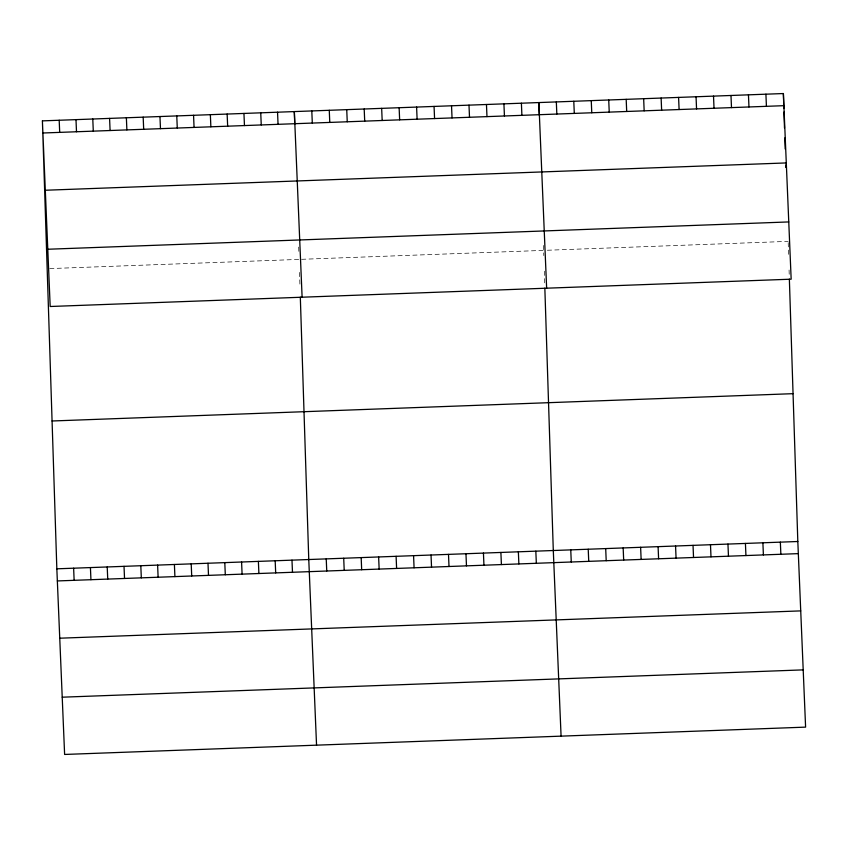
<?xml version="1.0" encoding="UTF-8"?>
<svg xmlns="http://www.w3.org/2000/svg" width="848" height="848" viewBox="0 0 848 848"><rect width="100%" height="100%" fill="white"/><g stroke="black" fill="none" stroke-linecap="round" stroke-linejoin="round"><path stroke-width="0.64" stroke-dasharray="4.24 3.18" d="M49.746 268.593L299.1 259.403M301.591 259.308L543.621 250.383M547.363 250.245L788.152 241.373M788.195 242.676L788.651 256.997M789.075 270.014L789.276 276.522M543.462 245.464L543.791 255.598M544.299 271.212L544.755 285.532M298.697 247.086L298.941 254.474M299.514 272.42L299.98 286.741"/><path stroke-width="1.27" d="M42.4 120.872L783.382 93.545L791.163 279.183L50.18 306.499L42.4 120.872L56.837 568.817L64.618 754.455L805.6 727.128L797.82 541.501L789.361 279.119M42.909 132.998L783.891 105.682M45.304 190.249L786.287 162.933M47.785 249.248L788.767 221.932M52.067 420.99L793.06 393.673M56.837 568.817L797.82 541.501M57.346 580.944L798.328 553.627M59.742 638.205L800.724 610.889M62.211 697.194L803.204 669.878M765.914 94.192L766.422 106.329M780.351 542.148L780.86 554.274M748.455 94.838L748.964 106.965M762.893 542.784L763.391 554.921M730.987 95.485L731.495 107.611M745.424 543.43L745.933 555.557M713.518 96.121L714.027 108.258M727.955 544.077L728.464 556.203M696.049 96.767L696.558 108.904M710.486 544.723L710.995 556.85M678.591 97.414L679.1 109.54M693.028 545.359L693.537 557.496M661.122 98.061L661.631 110.187M675.559 546.006L676.068 558.132M643.653 98.697L644.162 110.834M658.09 546.653L658.599 558.779M626.184 99.343L626.693 111.47M640.622 547.299L641.13 559.426M608.726 99.99L609.235 112.116M623.163 547.935L623.672 560.072M591.257 100.636L591.766 112.763M605.695 548.582L606.203 560.708M573.789 101.272L574.297 113.409M588.226 549.228L588.735 561.355M556.33 101.919L556.829 114.045M570.757 549.875L571.266 562.001M546.642 288.193L538.862 102.566L539.254 114.883M561.079 736.149L553.299 550.511L544.84 288.14M521.393 103.212L521.902 115.339M535.83 551.158L536.339 563.284M503.924 103.848L504.433 115.985M518.361 551.804L518.87 563.931M486.466 104.495L486.975 116.621M500.892 552.451L501.401 564.577M468.997 105.141L469.506 117.268M483.434 553.087L483.943 565.224M451.528 105.788L452.037 117.914M465.965 553.733L466.474 565.86M434.059 106.424L434.568 118.561M448.497 554.38L449.005 566.506M416.601 107.071L417.11 119.197M431.028 555.027L431.537 567.153M399.132 107.717L399.641 119.844M413.57 555.663L414.078 567.8M381.664 108.364L382.172 120.49M396.101 556.309L396.61 568.436M364.195 109L364.704 121.137M378.632 556.956L379.141 569.082M346.737 109.646L347.245 121.773M361.174 557.602L361.672 569.729M329.268 110.293L329.777 122.419M343.705 558.238L344.214 570.375M311.799 110.94L312.308 123.066M326.236 558.885L326.745 571.011M302.111 297.213L294.33 111.576L294.733 123.893M316.548 745.159L308.767 559.532L300.319 297.15M277.54 112.201L278.049 124.327M291.977 560.146L292.486 572.273M260.739 112.816L261.248 124.942M275.176 560.772L275.685 572.898M243.948 113.441L244.457 125.568M258.386 561.387L258.894 573.513M227.147 114.056L227.656 126.182M241.585 562.001L242.093 574.138M210.357 114.671L210.866 126.808M224.794 562.627L225.303 574.753M193.556 115.296L194.065 127.423M207.993 563.242L208.502 575.379M176.766 115.911L177.274 128.048M191.203 563.867L191.712 575.993M159.965 116.536L160.473 128.663M174.402 564.482L174.911 576.608M143.174 117.151L143.683 129.278M157.611 565.097L158.12 577.234M126.373 117.766L126.882 129.903M140.81 565.722L141.319 577.848M109.583 118.391L110.092 130.518M124.02 566.337L124.529 578.474M92.782 119.006L93.291 131.143M107.219 566.962L107.728 579.089M75.991 119.632L76.5 131.758M90.429 567.577L90.937 579.703M59.19 120.246L59.699 132.373M73.628 568.202L74.136 580.329M783.382 93.545L783.859 108.332M783.976 112.031L784.495 128.037M784.813 137.895L785.174 148.983M785.683 165L785.767 167.459"/></g></svg>
